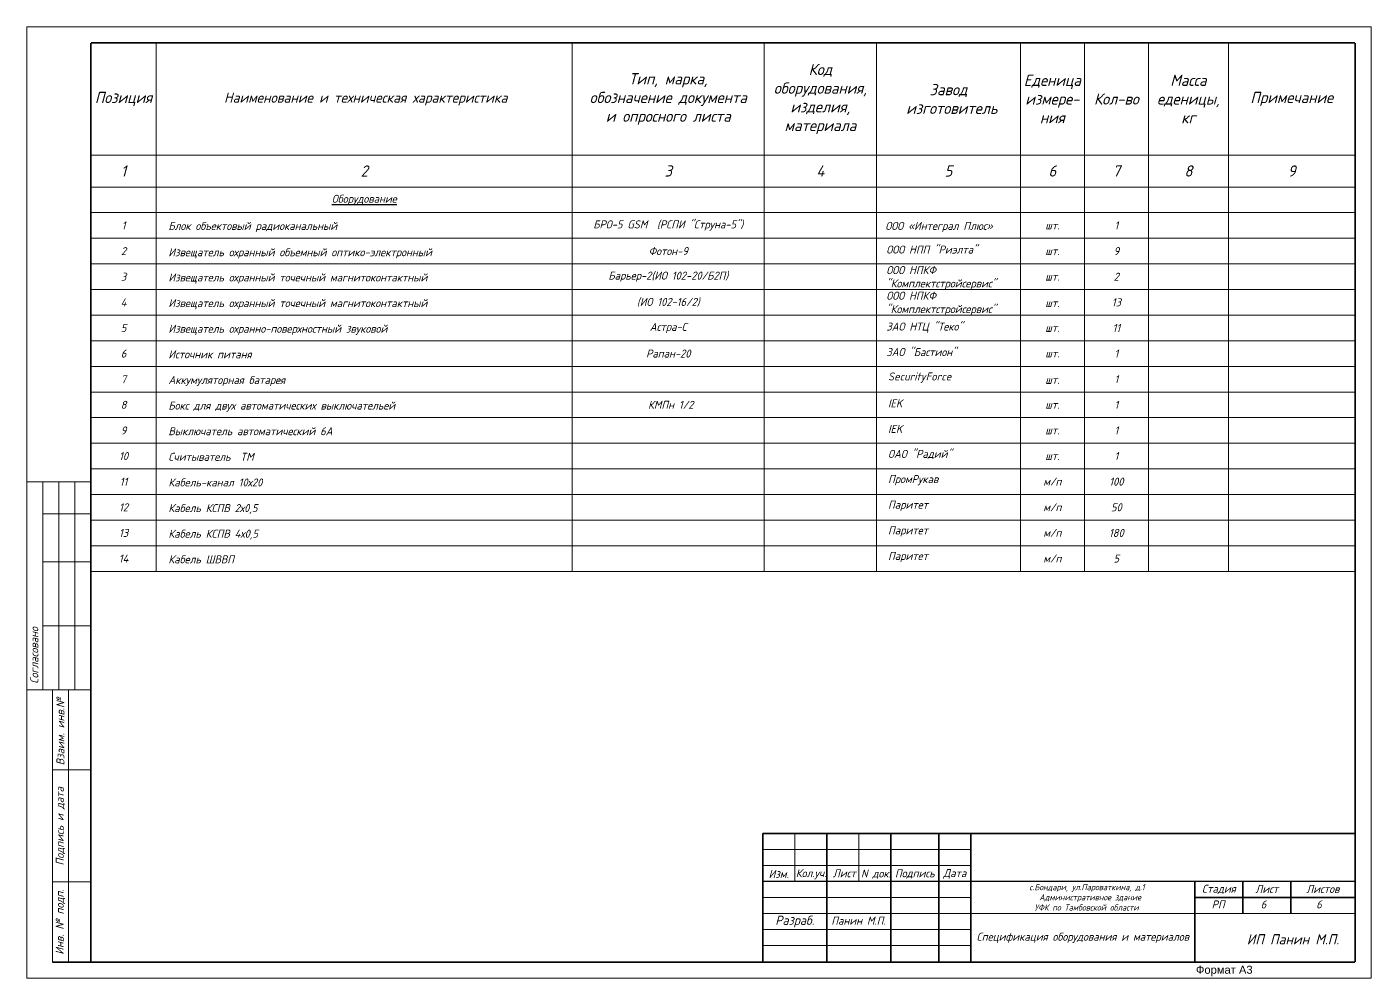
# Model space of a CAD drawing. Header units: inches. Extents: x 595 to 2125, y 393 to 1751.
# Drawn here: x 595.1 to 727.4, y 1043.8 to 1137.4 of the extents above; entities that cross this region are included whole.
import ezdxf

# ---------------------------------------------------------------- set-up
doc = ezdxf.new("R2010")
doc.units = ezdxf.units.IN
doc.header["$MEASUREMENT"] = 0
doc.linetypes.add('НЕВИДИМАЯ', pattern=[9.525, 6.35, -3.175])
doc.layers.add('DESC', color=7, linetype='Continuous')
doc.styles.get("Standard").update_dxf_attribs({"font": 'GOST_Common Italic_0.ttf'})

msp = doc.modelspace()

# ---------------------------------------------------------------- linework, layer by layer
at = {"layer": 'DESC', "color": 7, "lineweight": 15}
for p, q in [((595.07, 1043.85), (595.07, 1137.4)), ((595.07, 1137.4), (727.37, 1137.4)), ((727.37, 1137.4), (727.37, 1043.85)), ((607.8, 1135.83), (607.8, 1083.85)), ((648.75, 1135.83), (648.75, 1083.85)), ((667.65, 1135.83), (667.65, 1083.85)), ((678.68, 1135.83), (678.68, 1083.85)), ((692.85, 1135.83), (692.85, 1083.85)), ((699.15, 1135.83), (699.15, 1083.85)), ((705.45, 1135.83), (705.45, 1083.85)), ((713.33, 1135.83), (713.33, 1083.85)), ((601.37, 1124.8), (725.8, 1124.8)), ((601.37, 1121.65), (725.8, 1121.65)), ((601.37, 1119.13), (725.8, 1119.13)), ((601.37, 1116.61), (725.8, 1116.61)), ((601.37, 1114.09), (725.8, 1114.09)), ((601.37, 1111.57), (725.8, 1111.57)), ((601.37, 1109.05), (725.8, 1109.05)), ((601.37, 1106.53), (725.8, 1106.53)), ((601.37, 1104.01), (725.8, 1104.01)), ((601.37, 1101.49), (725.8, 1101.49)), ((601.37, 1098.97), (725.8, 1098.97)), ((601.37, 1096.45), (725.8, 1096.45)), ((601.37, 1093.93), (725.8, 1093.93)), ((601.37, 1091.41), (725.8, 1091.41)), ((601.37, 1088.89), (725.8, 1088.89)), ((601.37, 1086.37), (725.8, 1086.37)), ((601.37, 1083.85), (725.8, 1083.85)), ((670.65, 1058.08), (670.65, 1053.36)), ((676.95, 1058.08), (676.95, 1053.36)), ((667.5, 1056.51), (687.98, 1056.51)), ((667.5, 1054.93), (687.98, 1054.93)), ((667.5, 1051.78), (687.98, 1051.78)), ((667.5, 1050.21), (687.98, 1050.21)), ((687.98, 1050.21), (725.78, 1050.21)), ((667.5, 1048.63), (687.98, 1048.63)), ((667.5, 1047.06), (687.98, 1047.06)), ((727.37, 1043.85), (595.07, 1043.85))]:
    msp.add_line(p, q, dxfattribs=at)
at = {"layer": 'DESC', "lineweight": 15}
for p, q in [((601.37, 1092.67), (595.07, 1092.67)), ((596.65, 1092.67), (596.65, 1072.2)), ((598.22, 1092.67), (598.22, 1072.2)), ((599.8, 1092.67), (599.8, 1072.2)), ((601.37, 1089.52), (596.65, 1089.52)), ((601.37, 1084.8), (596.65, 1084.8)), ((601.37, 1078.5), (596.65, 1078.5)), ((601.37, 1072.2), (595.07, 1072.2)), ((597.59, 1072.2), (597.59, 1045.42)), ((597.59, 1072.2), (601.37, 1072.2)), ((599.17, 1072.2), (599.17, 1045.42)), ((597.59, 1064.32), (601.37, 1064.32)), ((597.59, 1053.3), (601.37, 1053.3))]:
    msp.add_line(p, q, dxfattribs=at)
at = {"layer": 'DESC', "color": 7, "lineweight": 15, "const_width": 0.158}
for points in [[(601.37, 1135.83), (601.37, 1045.42), (725.8, 1045.42)], [(725.8, 1135.83), (601.37, 1135.83)], [(725.8, 1045.42), (725.8, 1135.83)], [(667.5, 1058.08), (667.5, 1045.48)], [(667.5, 1058.08), (725.78, 1058.08)], [(673.8, 1058.08), (673.8, 1045.42)], [(680.1, 1058.08), (680.1, 1045.48)], [(684.83, 1058.08), (684.83, 1045.48)], [(687.98, 1058.08), (687.98, 1045.48)], [(667.5, 1053.36), (725.78, 1053.36)], [(710.03, 1045.42), (710.03, 1053.36)], [(714.75, 1050.21), (714.75, 1053.36)], [(719.48, 1050.21), (719.48, 1053.36)], [(710.03, 1051.78), (725.78, 1051.78)]]:
    msp.add_lwpolyline(points, dxfattribs=at)
at = {"layer": 'DESC', "lineweight": 15, "const_width": 0.158}
msp.add_lwpolyline([(597.59, 1045.42), (601.37, 1045.42)], dxfattribs=at)

# ---------------------------------------------------------------- texts
at = {"layer": 'DESC', "color": 7}
for s, height, p in [('Блок объектовый радиоканальный ', 0.7875, (609, 1117.43)), ('Извещатель охранный объемный оптико-электронный ', 0.7875, (609, 1114.84)), ('Извещатель охранный точечный магнитоконтактный ', 0.7875, (609, 1112.36)), ('Извещатель охранный точечный магнитоконтактный ', 0.7875, (609, 1109.84)), ('Извещатель охранно-поверхностный звуковой ', 0.7875, (609, 1107.32)), ('Источник питаня ', 0.7875, (609, 1104.8)), ('Аккумуляторная батарея ', 0.7875, (609, 1102.28)), ('Бокс для двух автоматических выключательей', 0.7875, (609, 1099.76)), ('Выключатель автоматический 6А', 0.7875, (609, 1097.24)), ('Считыватель  TМ', 0.7875, (609, 1094.72)), ('Кабель-канал 10х20', 0.7875, (609, 1092.2)), ('Кабель КСПВ 2х0,5', 0.7875, (609, 1089.68)), ('Кабель КСПВ 4х0,5', 0.7875, (609, 1087.16)), ('Кабель ШВВП', 0.7875, (609, 1084.64)), ('Кол.уч.', 0.787, (670.75, 1053.77)), ('Лист', 0.787, (674.4, 1053.76)), ('N док.', 0.787, (677.17, 1053.74)), ('РП', 0.787, (711.68, 1050.7)), ('6', 0.787, (716.51, 1050.7)), ('6', 0.787, (721.97, 1050.7))]:
    msp.add_text(s, height=height, dxfattribs=at).set_placement(p)
at = {"layer": 'DESC'}
for s, insert, char_height, width, attachment_point in [('Тип, марка, \\Pобозначение документа \\Pи опросного листа', (658.2, 1130.31), 1.1025, 18.9, 5), ('Код оборудования, изделия, материала', (673.17, 1130.31), 1.1025, 11.025, 5), ('Еденица измере-\\Pния', (696, 1130.31), 1.1025, 6.3, 5), ('Масса еденицы, \\Pкг', (709.39, 1130.31), 1.1025, 7.875, 5), ('Завод\\P изготовитель', (685.77, 1130.31), 1.1025, 14.175, 5), ('Позиция', (604.59, 1130.31), 1.103, 6.4299, 5), ('           Наименование и техническая характеристика', (607.8, 1130.31), 1, 40.95, 4), ('Кол-во', (702.3, 1130.31), 1.103, 6.3, 5), ('Примечание', (719.56, 1130.31), 1.103, 12.4701, 5), ('1', (604.59, 1123.23), 1.1, 6.4299, 5), ('2', (628.28, 1123.23), 1.1, 40.95, 5), ('3', (658.2, 1123.23), 1.1, 18.9, 5), ('4', (673.17, 1123.23), 1.1, 11.025, 5), ('5', (685.77, 1123.23), 1.1, 14.175, 5), ('6', (696, 1123.23), 1.1, 6.3, 5), ('7', (702.3, 1123.23), 1.1, 6.3, 5), ('8', (709.39, 1123.23), 1.1, 7.875, 5), ('9', (719.56, 1123.23), 1.1, 12.4701, 5), ('{\\LОборудование}', (628.28, 1120.39), 0.7875, 40.95, 5), ('1', (604.59, 1117.87), 0.787, 6.4299, 5), ('БРО-5 GSM  (РСПИ "Струна-5")', (658.2, 1117.87), 0.7875, 18.9, 5), ('ООО «Интеграл Плюс»', (679.56, 1117.72), 0.7875, 14.175, 4), ('шт.', (696, 1117.87), 0.787, 6.3, 5), ('1', (702.3, 1117.87), 0.787, 6.3, 5), ('2', (604.59, 1115.35), 0.787, 6.4299, 5), ('Фотон-9', (658.2, 1115.35), 0.787, 18.9, 5), ('шт.', (696, 1115.35), 0.787, 6.3, 5), ('9', (702.3, 1115.35), 0.787, 6.3, 5), ('3', (604.59, 1112.83), 0.787, 6.4299, 5), ('Барьер-2(ИО 102-20/Б2П)', (658.2, 1112.83), 0.7875, 18.9, 5), ('шт.', (696, 1112.84), 0.787, 6.3, 5), ('2', (702.3, 1112.83), 0.787, 6.3, 5), ('4', (604.59, 1110.31), 0.787, 6.4299, 5), ('(ИО 102-16/2)', (658.2, 1110.31), 0.7875, 18.9, 5), ('шт.', (696, 1110.24), 0.787, 6.3, 5), ('13', (702.3, 1110.31), 0.787, 6.3, 5), ('5', (604.59, 1107.79), 0.787, 6.4299, 5), ('Астра-С ', (658.2, 1107.79), 0.787, 18.9, 5), ('шт.', (696, 1107.8), 0.787, 6.3, 5), ('11', (702.3, 1107.79), 0.787, 6.3, 5), ('6', (604.59, 1105.27), 0.787, 6.4299, 5), ('Рапан-20', (658.2, 1105.27), 0.787, 18.9, 5), ('шт.', (696, 1105.28), 0.787, 6.3, 5), ('1', (702.3, 1105.27), 0.787, 6.3, 5), ('7', (604.59, 1102.75), 0.787, 6.4299, 5), ('шт.', (696, 1102.68), 0.787, 6.3, 5), ('1', (702.3, 1102.75), 0.787, 6.3, 5), ('8', (604.59, 1100.23), 0.787, 6.4299, 5), (' КМПн 1/2 ', (658.2, 1100.23), 0.787, 18.9, 5), ('шт.', (696, 1100.24), 0.787, 6.3, 5), ('1', (702.3, 1100.23), 0.787, 6.3, 5), ('9', (604.59, 1097.71), 0.787, 6.4299, 5), ('1', (702.3, 1097.71), 0.787, 6.3, 5), ('шт.', (696, 1097.72), 0.787, 6.3, 5), ('10', (604.59, 1095.19), 0.787, 6.4299, 5), ('1', (702.3, 1095.19), 0.787, 6.3, 5), ('шт.', (696, 1095.2), 0.787, 6.3, 5), ('11', (604.59, 1092.67), 0.787, 6.4299, 5), ('м/п', (696, 1092.68), 0.787, 6.3, 5), ('100', (702.3, 1092.67), 0.787, 6.3, 5), ('12', (604.59, 1090.15), 0.787, 6.4299, 5), ('м/п', (696, 1090.16), 0.787, 6.3, 5), ('50', (702.3, 1090.15), 0.787, 6.3, 5), ('13', (604.59, 1087.63), 0.787, 6.4299, 5), ('м/п', (696, 1087.64), 0.787, 6.3, 5), ('180', (702.3, 1087.63), 0.787, 6.3, 5), ('14', (604.59, 1085.11), 0.787, 6.4299, 5), ('м/п', (696, 1085.12), 0.787, 6.3, 5), ('5', (702.3, 1085.11), 0.787, 6.3, 5), ('Изм.', (669.07, 1054.09), 0.787, 3.15, 5), ('Подпись', (682.46, 1054.09), 0.787, 4.725, 5), ('Дата', (686.4, 1054.09), 0.787, 3.15, 5), ('Спецификация оборудования и материалов', (699, 1047.81), 0.7875, 22.05, 5)]:
    msp.add_mtext(s, dxfattribs=dict(at, insert=insert, char_height=char_height, width=width, attachment_point=attachment_point))
at = {"layer": 'DESC', "lineweight": 15}
for s, insert, char_height, width, attachment_point in [('ООО НПП "Риэлта"', (679.66, 1115.5), 0.7875, 14.175, 4), ('ООО НПКФ "Комплектстройсервис"', (679.66, 1112.72), 0.7875, 14.175, 4), ('ООО НПКФ "Комплектстройсервис"', (679.66, 1110.2), 0.7875, 14.175, 4), ('ЗАО НТЦ "Теко"', (679.66, 1107.82), 0.7875, 14.175, 4), ('ЗАО "Бастион"', (679.66, 1105.42), 0.7875, 14.175, 4), ('SecurityForce', (679.83, 1102.9), 0.7875, 14.175, 4), ('IEK', (679.83, 1100.38), 0.787, 14.175, 4), ('IEK', (679.83, 1097.86), 0.787, 14.175, 4), ('ОАО "Радий"', (679.83, 1095.34), 0.7875, 14.175, 4), ('ПромРукав', (679.83, 1092.82), 0.787, 14.175, 4), ('Паритет', (679.83, 1090.3), 0.787, 14.175, 4), ('Паритет', (679.83, 1087.78), 0.787, 14.175, 4), ('Паритет', (679.83, 1085.26), 0.787, 14.175, 4), ('Панин М.П.', (676.92, 1049.49), 0.787, 6.3, 5)]:
    msp.add_mtext(s, dxfattribs=dict(at, insert=insert, char_height=char_height, width=width, attachment_point=attachment_point))
at = {"layer": 'DESC', "char_height": 0.7875, "attachment_point": 1, "rotation": 90}
for s, insert, width in [('Cогласовано', (595.41, 1072.78), 9.4622), ('Взаим. инв.№', (597.98, 1064.77), 14.4387), ('Подпись и дата', (597.92, 1054.92), 11.3549), ('Инв. № подп.', (597.91, 1046.15), 13.2391)]:
    msp.add_mtext(s, dxfattribs=dict(at, insert=insert, width=width))
at = {"layer": 'DESC', "color": 0, "lineweight": 15, "insert": (669.98, 1053.09), "char_height": 0.6, "attachment_point": 1}
msp.add_mtext_dynamic_manual_height_columns('\\pi23.73776;c.Бондари, ул.Пароваткина, д.1\\P\\pi24.36617; Административное здание \\P\\pi24.27003;УФК по Тамбовской области', width=59.1919, gutter_width=1, heights=[0], dxfattribs=at)
at = {"layer": 'DESC', "color": 0, "char_height": 0.787, "attachment_point": 5}
for s, insert, width in [('Стадия', (712.39, 1052.57), 4.725), ('Лист', (717.11, 1052.61), 5.67), ('Листов', (722.62, 1052.61), 5.3325)]:
    msp.add_mtext(s, dxfattribs=dict(at, insert=insert, width=width))
at = {"layer": 'DESC', "color": 0, "lineweight": 15, "insert": (670.65, 1049.41), "char_height": 0.9, "width": 7.0924, "attachment_point": 5}
msp.add_mtext('Разраб.', dxfattribs=at)
at = {"layer": 'DESC', "lineweight": 15, "insert": (710.33, 1048.16), "char_height": 1, "attachment_point": 1}
msp.add_mtext_dynamic_manual_height_columns('\\pi4.80835;ИП Панин М.П.', width=17.9743, gutter_width=1, heights=[1.74], dxfattribs=at)
at = {"layer": 'DESC', "linetype": 'НЕВИДИМАЯ', "insert": (710.13, 1045.06), "char_height": 0.7875, "width": 9.1777, "attachment_point": 1}
msp.add_mtext('{\\fArial|b0|i0|c204|p34;Формат А3}', dxfattribs=at)

doc.saveas('drawing.dxf')
